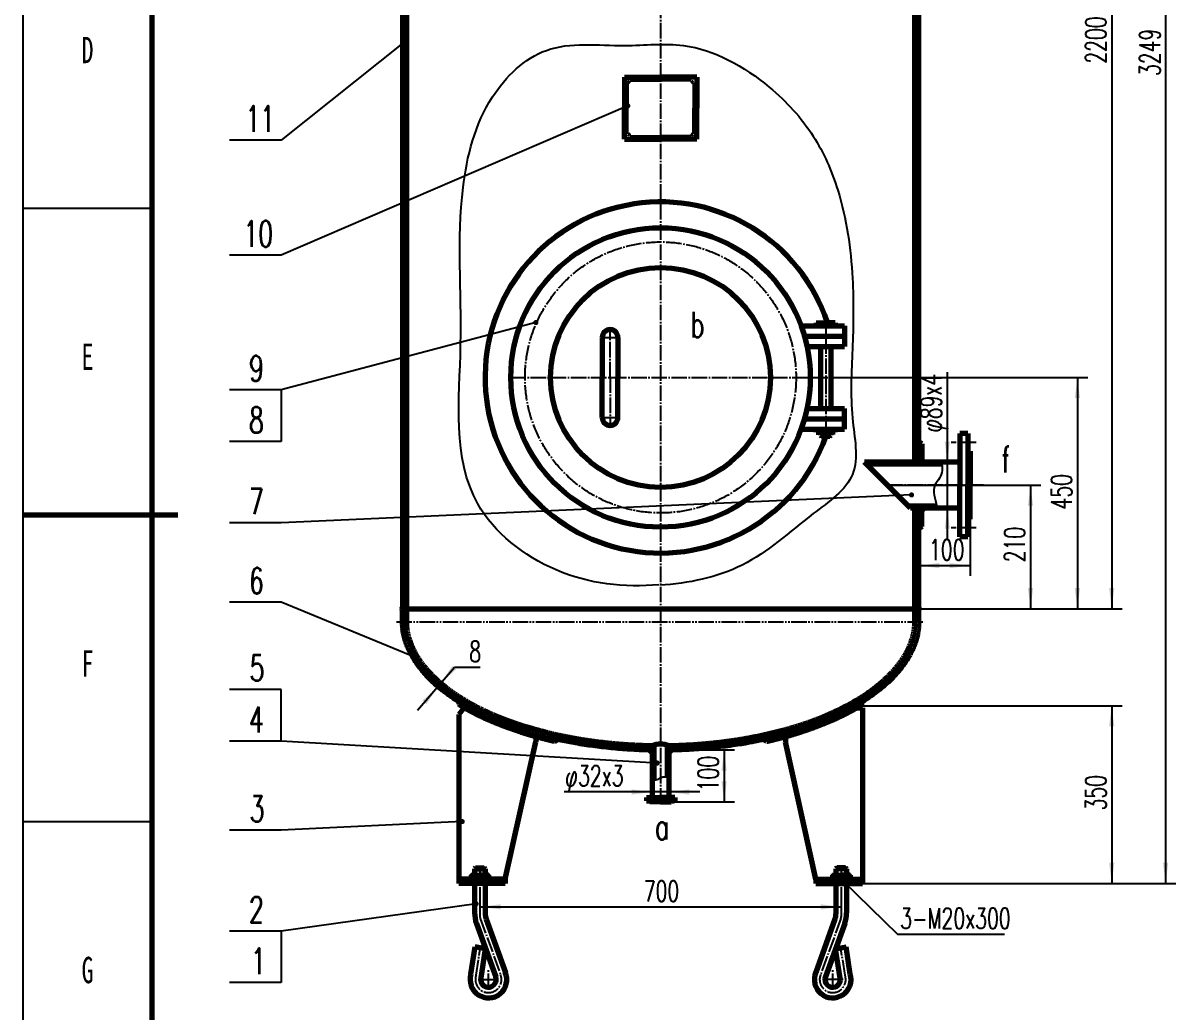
# Model space of a CAD drawing. Header units: millimetres. Extents: x -2100 to 2100, y -2970 to 2970.
# Drawn here: x -2100 to 133, y -963 to 953 of the extents above; entities that cross this region are included whole.
import ezdxf

# ---------------------------------------------------------------- set-up
doc = ezdxf.new("R2010")
doc.units = ezdxf.units.MM
doc.linetypes.add('EB_DASHDOT', pattern=[39, 30, -3, 3, -3])
doc.linetypes.add('EB_DASHDOTDOT', pattern=[45, 30, -3, 3, -3, 3, -3])
for name, color, linetype, lineweight in [('CAXA0', 7, 'Continuous', 70), ('CAXA1', 1, 'EB_DASHDOT', 25), ('CAXA3', 7, 'Continuous', 25), ('CAXA4', 3, 'Continuous', 25), ('CAXA5', 4, 'Continuous', 25)]:
    doc.layers.add(name, color=color, linetype=linetype, lineweight=lineweight)
doc.styles.add('UserTxtStyle2', font='', dxfattribs={"width": 0.667})
doc.styles.add('机械', font='txt', dxfattribs={"width": 0.667, "bigfont": 'gbcbig.shx'})
doc.styles.get('UserTxtStyle2').set_extended_font_data('FangSong_GB2312')
doc.dimstyles.new('机械', dxfattribs={"dimscale": 10, "dimtxt": 4, "dimasz": 4, "dimexe": 2, "dimexo": 0, "dimtad": 1, "dimdsep": 46, "dimtxsty": '机械', "dimcen": 0, "dimdle": 6, "dimazin": 2, "dimtfac": 1, "dimtdec": 3, "dimtix": 1, "dimtmove": 0, "dimatfit": 3, "dimldrblk": 'NONE', "dimfxl": 0, "dimtolj": 1, "dimtzin": 0, "dimarcsym": 0})

# ---------------------------------------------------------------- blocks, each defined once
blk = doc.blocks.new('CAXBLOCK10', base_point=(2000, -2870))
at = {"layer": 'CAXA0', "color": 0, "linetype": 'Continuous', "lineweight": 25}
for p, q in [((-2100, -2970), (-2100, 2970)), ((-2100, 594), (-1850, 594)), ((-2100, 0), (-1850, 0)), ((-2100, -594), (-1850, -594))]:
    blk.add_line(p, q, dxfattribs=at)
at = {"layer": 'CAXA0', "color": 0, "linetype": 'Continuous', "lineweight": 70}
for p, q in [((-1850, -2870), (-1850, 2870)), ((-2100, 0), (-1800, 0))]:
    blk.add_line(p, q, dxfattribs=at)
at = {"layer": 'CAXA0', "color": 0, "linetype": 'Continuous', "lineweight": 25, "char_height": 51, "attachment_point": 1, "style": 'UserTxtStyle2'}
for s, insert in [('\\fFangSong_GB2312|b0|i0|p34;D', (-1986.7, 925.9)), ('\\fFangSong_GB2312|b0|i0|p34;E', (-1986.7, 331.9)), ('\\fFangSong_GB2312|b0|i0|p34;F', (-1986.7, -262.1)), ('\\fFangSong_GB2312|b0|i0|p34;G', (-1986.7, -856.1))]:
    blk.add_mtext(s, dxfattribs=dict(at, insert=insert))
blk = doc.blocks.new('*D15')
at = {"layer": 'CAXA4', "linetype": 'Continuous', "lineweight": 25}
for points in [[(-1215.1, -759.3), (-1175.1, -764.3), (-1175.1, -754.3)], [(-515.1, -759.3), (-555.1, -764.3), (-555.1, -754.3)]]:
    blk.add_hatch(color=0, dxfattribs=at).paths.add_polyline_path(points, flags=0)
at = {"layer": 'CAXA4', "color": 0, "linetype": 'Continuous', "lineweight": 25}
for p, q in [((-1215.1, -724.4), (-1215.1, -779.3)), ((-515.1, -724.4), (-515.1, -779.3)), ((-1215.1, -759.3), (-515.1, -759.3))]:
    blk.add_line(p, q, dxfattribs=at)
at = {"layer": 'CAXA4', "color": 0, "linetype": 'Continuous', "lineweight": 25, "insert": (-897.6, -708.6), "char_height": 40, "attachment_point": 1, "style": '机械'}
blk.add_mtext('700', dxfattribs=at)
blk = doc.blocks.new('_NONE')
blk = doc.blocks.new('CAXBLOCK11')
at = {"layer": 'CAXA0', "color": 0, "linetype": 'Continuous', "lineweight": 25}
for p, q in [((-1251.4, -714), (-1243.4, -706)), ((-1237.2, -714), (-1229.2, -706)), ((-1203.1, -708.1), (-1200.9, -706)), ((-1194.8, -714), (-1186.8, -706)), ((-1180.6, -714), (-1172.6, -706)), ((-1166.5, -714), (-1166.1, -713.5))]:
    blk.add_line(p, q, dxfattribs=at)
blk = doc.blocks.new('*D17')
at = {"layer": 'CAXA4', "linetype": 'Continuous', "lineweight": 25}
for points in [[(8.9, 2018.1), (3.9, 1978.1), (13.9, 1978.1)], [(8.9, -181.9), (3.9, -141.9), (13.9, -141.9)]]:
    blk.add_hatch(color=0, dxfattribs=at).paths.add_polyline_path(points, flags=0)
at = {"layer": 'CAXA4', "color": 0, "linetype": 'Continuous', "lineweight": 25}
for p, q in [((-373.1, 2018.1), (28.9, 2018.1)), ((8.9, 2018.1), (8.9, -181.9)), ((-373.1, -181.9), (28.9, -181.9))]:
    blk.add_line(p, q, dxfattribs=at)
at = {"layer": 'CAXA4', "color": 0, "linetype": 'Continuous', "lineweight": 25, "insert": (-41.8, 874), "char_height": 40, "attachment_point": 1, "rotation": 90, "style": '机械'}
blk.add_mtext('2200', dxfattribs=at)
blk = doc.blocks.new('*D18')
at = {"layer": 'CAXA4', "linetype": 'Continuous', "lineweight": 25}
for points in [[(8.9, -369.7), (3.9, -409.7), (13.9, -409.7)], [(8.9, -714), (3.9, -674), (13.9, -674)]]:
    blk.add_hatch(color=0, dxfattribs=at).paths.add_polyline_path(points, flags=0)
at = {"layer": 'CAXA4', "color": 0, "linetype": 'Continuous', "lineweight": 25}
for p, q in [((-484.1, -369.7), (28.9, -369.7)), ((8.9, -369.7), (8.9, -714)), ((-474.1, -714), (28.9, -714))]:
    blk.add_line(p, q, dxfattribs=at)
at = {"layer": 'CAXA4', "color": 0, "linetype": 'Continuous', "lineweight": 25, "insert": (-41.8, -572.5), "char_height": 40, "attachment_point": 1, "rotation": 90, "style": '机械'}
blk.add_mtext('350', dxfattribs=at)
blk = doc.blocks.new('*D19')
at = {"layer": 'CAXA4', "linetype": 'Continuous', "lineweight": 25}
for points in [[(-57.6, 266.1), (-62.6, 226.1), (-52.6, 226.1)], [(-57.6, -181.9), (-62.6, -141.9), (-52.6, -141.9)]]:
    blk.add_hatch(color=0, dxfattribs=at).paths.add_polyline_path(points, flags=0)
at = {"layer": 'CAXA4', "color": 0, "linetype": 'Continuous', "lineweight": 25}
for p, q in [((-527.7, 266.1), (-37.6, 266.1)), ((-57.6, 266.1), (-57.6, -181.9)), ((-373.1, -181.9), (-37.6, -181.9))]:
    blk.add_line(p, q, dxfattribs=at)
at = {"layer": 'CAXA4', "color": 0, "linetype": 'Continuous', "lineweight": 25, "insert": (-108.3, 10.5), "char_height": 40, "attachment_point": 1, "rotation": 90, "style": '机械'}
blk.add_mtext('450', dxfattribs=at)
blk = doc.blocks.new('*D26')
at = {"layer": 'CAXA4', "color": 0, "linetype": 'Continuous', "lineweight": 25}
for p, q in [((-511.3, -709.4), (-405.8, -812.2)), ((-405.8, -812.2), (-199.1, -812.2))]:
    blk.add_line(p, q, dxfattribs=at)
at = {"layer": 'CAXA4', "color": 0, "linetype": 'Continuous', "lineweight": 25, "insert": (-400.8, -761.5), "char_height": 40, "attachment_point": 1, "style": '机械'}
blk.add_mtext('3-M20x300', dxfattribs=at)
blk = doc.blocks.new('*D27')
at = {"layer": 'CAXA4', "linetype": 'Continuous', "lineweight": 25}
for points in [[(-309.6, 102), (-314.6, 142), (-304.6, 142)], [(-309.6, 13), (-314.6, -27), (-304.6, -27)]]:
    blk.add_hatch(color=0, dxfattribs=at).paths.add_polyline_path(points, flags=0)
at = {"layer": 'CAXA4', "color": 0, "linetype": 'Continuous', "lineweight": 25}
for p, q in [((-309.6, 276.7), (-309.6, -47)), ((-285.1, 102), (-329.6, 102)), ((-285.1, 13), (-329.6, 13))]:
    blk.add_line(p, q, dxfattribs=at)
at = {"layer": 'CAXA4', "color": 0, "linetype": 'Continuous', "lineweight": 25, "insert": (-361, 160.1), "char_height": 40, "attachment_point": 1, "rotation": 90, "style": '机械'}
blk.add_mtext('φ89x4', dxfattribs=at)
blk = doc.blocks.new('*D28')
at = {"layer": 'CAXA4', "linetype": 'Continuous', "lineweight": 25}
for points in [[(-365.1, -98.3), (-325.1, -103.3), (-325.1, -93.3)], [(-265.1, -98.3), (-305.1, -103.3), (-305.1, -93.3)]]:
    blk.add_hatch(color=0, dxfattribs=at).paths.add_polyline_path(points, flags=0)
at = {"layer": 'CAXA4', "color": 0, "linetype": 'Continuous', "lineweight": 25}
for p, q in [((-265.1, -8.5), (-265.1, -118.3)), ((-365.1, -178.6), (-365.1, -78.3)), ((-365.1, -98.3), (-265.1, -98.3))]:
    blk.add_line(p, q, dxfattribs=at)
at = {"layer": 'CAXA4', "color": 0, "linetype": 'Continuous', "lineweight": 25, "insert": (-344.9, -47.6), "char_height": 40, "attachment_point": 1, "style": '机械'}
blk.add_mtext('100', dxfattribs=at)
blk = doc.blocks.new('CAXBLOCK14')
at = {"layer": 'CAXA0', "color": 0, "linetype": 'Continuous', "lineweight": 25}
for p, q in [((-558.4, -714), (-550.4, -706)), ((-544.2, -714), (-536.2, -706)), ((-530.1, -714), (-527.1, -710.9)), ((-501.8, -714), (-493.8, -706)), ((-487.7, -714), (-479.7, -706))]:
    blk.add_line(p, q, dxfattribs=at)
blk = doc.blocks.new('*D32')
at = {"layer": 'CAXA4', "linetype": 'Continuous', "lineweight": 25}
for points in [[(-741.9, -455.4), (-746.9, -495.4), (-736.9, -495.4)], [(-741.9, -556), (-746.9, -516), (-736.9, -516)]]:
    blk.add_hatch(color=0, dxfattribs=at).paths.add_polyline_path(points, flags=0)
at = {"layer": 'CAXA4', "color": 0, "linetype": 'Continuous', "lineweight": 25}
for p, q in [((-819, -455.4), (-721.9, -455.4)), ((-741.9, -455.4), (-741.9, -556)), ((-844.3, -556), (-721.9, -556))]:
    blk.add_line(p, q, dxfattribs=at)
at = {"layer": 'CAXA4', "color": 0, "linetype": 'Continuous', "lineweight": 25, "insert": (-792.6, -535.4), "char_height": 40, "attachment_point": 1, "rotation": 90, "style": '机械'}
blk.add_mtext('100', dxfattribs=at)
blk = doc.blocks.new('*D33')
at = {"layer": 'CAXA4', "linetype": 'Continuous', "lineweight": 25}
for points in [[(-881.1, -536.8), (-921.1, -531.8), (-921.1, -541.8)], [(-849.1, -536.8), (-809.1, -531.8), (-809.1, -541.8)]]:
    blk.add_hatch(color=0, dxfattribs=at).paths.add_polyline_path(points, flags=0)
at = {"layer": 'CAXA4', "color": 0, "linetype": 'Continuous', "lineweight": 25}
for p, q in [((-881.1, -547.5), (-881.1, -516.8)), ((-849.1, -547.5), (-849.1, -516.8)), ((-789.1, -536.8), (-1052, -536.8))]:
    blk.add_line(p, q, dxfattribs=at)
at = {"layer": 'CAXA4', "color": 0, "linetype": 'Continuous', "lineweight": 25, "insert": (-1050, -485.3), "char_height": 40, "attachment_point": 1, "style": '机械'}
blk.add_mtext('φ32x3', dxfattribs=at)
blk = doc.blocks.new('CAXBLOCK22', base_point=(-1700.2, 725.6))
at = {"layer": 'CAXA0', "linetype": 'Continuous', "lineweight": 25}
blk.add_hatch(color=0, dxfattribs=at).paths.add_polyline_path([(-1355.8, 916.4), (-1355.9, 917.1), (-1356.1, 917.9), (-1356.4, 918.6), (-1356.8, 919.3), (-1357.3, 919.9), (-1357.9, 920.4), (-1358.6, 920.8), (-1359.3, 921.1), (-1360.1, 921.3), (-1360.8, 921.4), (-1361.6, 921.3), (-1362.4, 921.1), (-1363.1, 920.8), (-1363.8, 920.4), (-1364.4, 919.9), (-1364.9, 919.3), (-1365.3, 918.6), (-1365.6, 917.9), (-1365.8, 917.1), (-1365.8, 916.4), (-1365.8, 915.6), (-1365.6, 914.8), (-1365.3, 914.1), (-1364.9, 913.4), (-1364.4, 912.8), (-1363.8, 912.3), (-1363.1, 911.9), (-1362.4, 911.6), (-1361.6, 911.4), (-1360.8, 911.4), (-1360.1, 911.4), (-1359.3, 911.6), (-1358.6, 911.9), (-1357.9, 912.3), (-1357.3, 912.8), (-1356.8, 913.4), (-1356.4, 914.1), (-1356.1, 914.8), (-1355.9, 915.6)], flags=0)
at = {"layer": 'CAXA0', "color": 0, "linetype": 'Continuous', "lineweight": 25}
for p, q in [((-1360.8, 916.4), (-1600.2, 725.6)), ((-1600.2, 725.6), (-1700.2, 725.6))]:
    blk.add_line(p, q, dxfattribs=at)
at = {"layer": 'CAXA0', "color": 0, "linetype": 'Continuous', "lineweight": 25, "insert": (-1669.4, 792), "char_height": 50, "attachment_point": 1, "style": '机械'}
blk.add_mtext('11', dxfattribs=at)
blk = doc.blocks.new('CAXBLOCK21', base_point=(-1360.8, 916.4))
at = {"layer": 'CAXA0', "color": 0}
blk.add_blockref('CAXBLOCK22', (-1700.2, 725.6), dxfattribs=at)
blk = doc.blocks.new('CAXBLOCK24', base_point=(-1700.2, 502.9))
at = {"layer": 'CAXA0', "linetype": 'Continuous', "lineweight": 25}
blk.add_hatch(color=0, dxfattribs=at).paths.add_polyline_path([(-923.6, 792.3), (-923.7, 793.1), (-923.9, 793.9), (-924.2, 794.6), (-924.6, 795.3), (-925.1, 795.9), (-925.7, 796.4), (-926.4, 796.8), (-927.1, 797.1), (-927.9, 797.3), (-928.6, 797.3), (-929.4, 797.3), (-930.2, 797.1), (-930.9, 796.8), (-931.6, 796.4), (-932.2, 795.9), (-932.7, 795.3), (-933.1, 794.6), (-933.4, 793.9), (-933.6, 793.1), (-933.6, 792.3), (-933.6, 791.6), (-933.4, 790.8), (-933.1, 790.1), (-932.7, 789.4), (-932.2, 788.8), (-931.6, 788.3), (-930.9, 787.9), (-930.2, 787.6), (-929.4, 787.4), (-928.6, 787.3), (-927.9, 787.4), (-927.1, 787.6), (-926.4, 787.9), (-925.7, 788.3), (-925.1, 788.8), (-924.6, 789.4), (-924.2, 790.1), (-923.9, 790.8), (-923.7, 791.6)], flags=0)
at = {"layer": 'CAXA0', "color": 0, "linetype": 'Continuous', "lineweight": 25}
for p, q in [((-928.6, 792.3), (-1600.2, 502.9)), ((-1600.2, 502.9), (-1700.2, 502.9))]:
    blk.add_line(p, q, dxfattribs=at)
at = {"layer": 'CAXA0', "color": 0, "linetype": 'Continuous', "lineweight": 25, "insert": (-1673, 569.4), "char_height": 50, "attachment_point": 1, "style": '机械'}
blk.add_mtext('10', dxfattribs=at)
blk = doc.blocks.new('CAXBLOCK23', base_point=(-928.6, 792.3))
at = {"layer": 'CAXA0', "color": 0}
blk.add_blockref('CAXBLOCK24', (-1700.2, 502.9), dxfattribs=at)
blk = doc.blocks.new('CAXBLOCK26', base_point=(-1700.2, 242.2))
at = {"layer": 'CAXA0', "linetype": 'Continuous', "lineweight": 25}
blk.add_hatch(color=0, dxfattribs=at).paths.add_polyline_path([(-1101.6, 372.6), (-1101.7, 373.3), (-1101.9, 374.1), (-1102.2, 374.8), (-1102.6, 375.5), (-1103.1, 376.1), (-1103.7, 376.6), (-1104.3, 377), (-1105.1, 377.3), (-1105.8, 377.5), (-1106.6, 377.6), (-1107.4, 377.5), (-1108.2, 377.3), (-1108.9, 377), (-1109.5, 376.6), (-1110.1, 376.1), (-1110.7, 375.5), (-1111.1, 374.8), (-1111.4, 374.1), (-1111.5, 373.3), (-1111.6, 372.6), (-1111.5, 371.8), (-1111.4, 371), (-1111.1, 370.3), (-1110.7, 369.6), (-1110.1, 369), (-1109.5, 368.5), (-1108.9, 368.1), (-1108.2, 367.8), (-1107.4, 367.6), (-1106.6, 367.6), (-1105.8, 367.6), (-1105.1, 367.8), (-1104.3, 368.1), (-1103.7, 368.5), (-1103.1, 369), (-1102.6, 369.6), (-1102.2, 370.3), (-1101.9, 371), (-1101.7, 371.8)], flags=0)
at = {"layer": 'CAXA0', "color": 0, "linetype": 'Continuous', "lineweight": 25}
for p, q in [((-1106.6, 372.6), (-1600.2, 242.2)), ((-1600.2, 242.2), (-1700.2, 242.2))]:
    blk.add_line(p, q, dxfattribs=at)
at = {"layer": 'CAXA0', "color": 0, "linetype": 'Continuous', "lineweight": 25, "insert": (-1662.2, 308.7), "char_height": 50, "attachment_point": 1, "style": '机械'}
blk.add_mtext('9', dxfattribs=at)
blk = doc.blocks.new('CAXBLOCK27', base_point=(-1700.2, 142.2))
at = {"layer": 'CAXA0', "color": 0, "linetype": 'Continuous', "lineweight": 25}
for p, q in [((-1600.2, 242.2), (-1600.2, 142.2)), ((-1600.2, 142.2), (-1700.2, 142.2))]:
    blk.add_line(p, q, dxfattribs=at)
at = {"layer": 'CAXA0', "color": 0, "linetype": 'Continuous', "lineweight": 25, "insert": (-1662.2, 208.7), "char_height": 50, "attachment_point": 1, "style": '机械'}
blk.add_mtext('8', dxfattribs=at)
blk = doc.blocks.new('CAXBLOCK25', base_point=(-1106.6, 372.6))
at = {"layer": 'CAXA0', "color": 0}
for name, p in [('CAXBLOCK26', (-1700.2, 242.2)), ('CAXBLOCK27', (-1700.2, 142.2))]:
    blk.add_blockref(name, p, dxfattribs=at)
blk = doc.blocks.new('CAXBLOCK29', base_point=(-1700.2, -15.4))
at = {"layer": 'CAXA0', "linetype": 'Continuous', "lineweight": 25}
blk.add_hatch(color=0, dxfattribs=at).paths.add_polyline_path([(-373.9, 38.7), (-373.9, 39.4), (-374.1, 40.2), (-374.4, 40.9), (-374.8, 41.6), (-375.3, 42.2), (-375.9, 42.7), (-376.6, 43.1), (-377.3, 43.4), (-378.1, 43.6), (-378.9, 43.7), (-379.6, 43.6), (-380.4, 43.4), (-381.1, 43.1), (-381.8, 42.7), (-382.4, 42.2), (-382.9, 41.6), (-383.3, 40.9), (-383.6, 40.2), (-383.8, 39.4), (-383.9, 38.7), (-383.8, 37.9), (-383.6, 37.1), (-383.3, 36.4), (-382.9, 35.7), (-382.4, 35.1), (-381.8, 34.6), (-381.1, 34.2), (-380.4, 33.9), (-379.6, 33.7), (-378.9, 33.7), (-378.1, 33.7), (-377.3, 33.9), (-376.6, 34.2), (-375.9, 34.6), (-375.3, 35.1), (-374.8, 35.7), (-374.4, 36.4), (-374.1, 37.1), (-373.9, 37.9)], flags=0)
at = {"layer": 'CAXA0', "color": 0, "linetype": 'Continuous', "lineweight": 25}
for p, q in [((-378.9, 38.7), (-1600.2, -15.4)), ((-1600.2, -15.4), (-1700.2, -15.4))]:
    blk.add_line(p, q, dxfattribs=at)
at = {"layer": 'CAXA0', "color": 0, "linetype": 'Continuous', "lineweight": 25, "insert": (-1662.2, 51.1), "char_height": 50, "attachment_point": 1, "style": '机械'}
blk.add_mtext('7', dxfattribs=at)
blk = doc.blocks.new('CAXBLOCK28', base_point=(-378.9, 38.7))
at = {"layer": 'CAXA0', "color": 0, "linetype": 'Continuous', "lineweight": 70}
blk.add_blockref('CAXBLOCK29', (-1700.2, -15.4), dxfattribs=at)
blk = doc.blocks.new('CAXBLOCK31', base_point=(-1700.2, -438))
at = {"layer": 'CAXA0', "linetype": 'Continuous', "lineweight": 25}
blk.add_hatch(color=0, dxfattribs=at).paths.add_polyline_path([(-866.6, -480.6), (-866.7, -479.9), (-866.8, -479.1), (-867.1, -478.4), (-867.5, -477.7), (-868.1, -477.1), (-868.7, -476.6), (-869.3, -476.2), (-870, -475.9), (-870.8, -475.7), (-871.6, -475.6), (-872.4, -475.7), (-873.1, -475.9), (-873.9, -476.2), (-874.5, -476.6), (-875.1, -477.1), (-875.6, -477.7), (-876, -478.4), (-876.3, -479.1), (-876.5, -479.9), (-876.6, -480.6), (-876.5, -481.4), (-876.3, -482.2), (-876, -482.9), (-875.6, -483.6), (-875.1, -484.2), (-874.5, -484.7), (-873.9, -485.1), (-873.1, -485.4), (-872.4, -485.6), (-871.6, -485.6), (-870.8, -485.6), (-870, -485.4), (-869.3, -485.1), (-868.7, -484.7), (-868.1, -484.2), (-867.5, -483.6), (-867.1, -482.9), (-866.8, -482.2), (-866.7, -481.4)], flags=0)
at = {"layer": 'CAXA0', "color": 0, "linetype": 'Continuous', "lineweight": 25}
for p, q in [((-1600.2, -438), (-1700.2, -438)), ((-871.6, -480.6), (-1600.2, -438))]:
    blk.add_line(p, q, dxfattribs=at)
at = {"layer": 'CAXA0', "color": 0, "linetype": 'Continuous', "lineweight": 25, "insert": (-1662.2, -371.5), "char_height": 50, "attachment_point": 1, "style": '机械'}
blk.add_mtext('4', dxfattribs=at)
blk = doc.blocks.new('CAXBLOCK32', base_point=(-1700.2, -338))
at = {"layer": 'CAXA0', "color": 0, "linetype": 'Continuous', "lineweight": 25}
for p, q in [((-1600.2, -338), (-1700.2, -338)), ((-1600.2, -438), (-1600.2, -338))]:
    blk.add_line(p, q, dxfattribs=at)
at = {"layer": 'CAXA0', "color": 0, "linetype": 'Continuous', "lineweight": 25, "insert": (-1661, -271.5), "char_height": 50, "attachment_point": 1, "style": '机械'}
blk.add_mtext('5', dxfattribs=at)
blk = doc.blocks.new('CAXBLOCK30', base_point=(-871.6, -480.6))
at = {"layer": 'CAXA0', "color": 0, "linetype": 'Continuous', "lineweight": 70}
for name, p in [('CAXBLOCK32', (-1700.2, -338)), ('CAXBLOCK31', (-1700.2, -438))]:
    blk.add_blockref(name, p, dxfattribs=at)
blk = doc.blocks.new('CAXBLOCK34', base_point=(-1700.2, -806.1))
at = {"layer": 'CAXA0', "linetype": 'Continuous', "lineweight": 25}
blk.add_hatch(color=0, dxfattribs=at).paths.add_polyline_path([(-1217.3, -753.4), (-1217.4, -752.6), (-1217.6, -751.9), (-1217.9, -751.1), (-1218.3, -750.5), (-1218.8, -749.9), (-1219.4, -749.4), (-1220.1, -748.9), (-1220.8, -748.6), (-1221.6, -748.5), (-1222.3, -748.4), (-1223.1, -748.5), (-1223.9, -748.6), (-1224.6, -748.9), (-1225.3, -749.4), (-1225.9, -749.9), (-1226.4, -750.5), (-1226.8, -751.1), (-1227.1, -751.9), (-1227.3, -752.6), (-1227.3, -753.4), (-1227.3, -754.2), (-1227.1, -754.9), (-1226.8, -755.7), (-1226.4, -756.3), (-1225.9, -756.9), (-1225.3, -757.4), (-1224.6, -757.9), (-1223.9, -758.2), (-1223.1, -758.3), (-1222.3, -758.4), (-1221.6, -758.3), (-1220.8, -758.2), (-1220.1, -757.9), (-1219.4, -757.4), (-1218.8, -756.9), (-1218.3, -756.3), (-1217.9, -755.7), (-1217.6, -754.9), (-1217.4, -754.2)], flags=0)
at = {"layer": 'CAXA0', "color": 0, "linetype": 'Continuous', "lineweight": 25}
for p, q in [((-1222.3, -753.4), (-1600.2, -806.1)), ((-1600.2, -806.1), (-1700.2, -806.1))]:
    blk.add_line(p, q, dxfattribs=at)
at = {"layer": 'CAXA0', "color": 0, "linetype": 'Continuous', "lineweight": 25, "insert": (-1662.2, -739.6), "char_height": 50, "attachment_point": 1, "style": '机械'}
blk.add_mtext('2', dxfattribs=at)
blk = doc.blocks.new('CAXBLOCK35', base_point=(-1700.2, -906.1))
at = {"layer": 'CAXA0', "color": 0, "linetype": 'Continuous', "lineweight": 25}
for p, q in [((-1600.2, -806.1), (-1600.2, -906.1)), ((-1600.2, -906.1), (-1700.2, -906.1))]:
    blk.add_line(p, q, dxfattribs=at)
at = {"layer": 'CAXA0', "color": 0, "linetype": 'Continuous', "lineweight": 25, "insert": (-1658.6, -839.6), "char_height": 50, "attachment_point": 1, "style": '机械'}
blk.add_mtext('1', dxfattribs=at)
blk = doc.blocks.new('CAXBLOCK33', base_point=(-1222.3, -753.4))
at = {"layer": 'CAXA0', "color": 0}
for name, p in [('CAXBLOCK34', (-1700.2, -806.1)), ('CAXBLOCK35', (-1700.2, -906.1))]:
    blk.add_blockref(name, p, dxfattribs=at)
blk = doc.blocks.new('CAXBLOCK37', base_point=(-1700.2, -610.8))
at = {"layer": 'CAXA0', "linetype": 'Continuous', "lineweight": 25}
blk.add_hatch(color=0, dxfattribs=at).paths.add_polyline_path([(-1244.4, -594), (-1244.4, -593.2), (-1244.6, -592.5), (-1244.9, -591.8), (-1245.3, -591.1), (-1245.8, -590.5), (-1246.4, -590), (-1247.1, -589.6), (-1247.8, -589.3), (-1248.6, -589.1), (-1249.4, -589), (-1250.1, -589.1), (-1250.9, -589.3), (-1251.6, -589.6), (-1252.3, -590), (-1252.9, -590.5), (-1253.4, -591.1), (-1253.8, -591.8), (-1254.1, -592.5), (-1254.3, -593.2), (-1254.4, -594), (-1254.3, -594.8), (-1254.1, -595.6), (-1253.8, -596.3), (-1253.4, -597), (-1252.9, -597.6), (-1252.3, -598.1), (-1251.6, -598.5), (-1250.9, -598.8), (-1250.1, -599), (-1249.4, -599), (-1248.6, -599), (-1247.8, -598.8), (-1247.1, -598.5), (-1246.4, -598.1), (-1245.8, -597.6), (-1245.3, -597), (-1244.9, -596.3), (-1244.6, -595.6), (-1244.4, -594.8)], flags=0)
at = {"layer": 'CAXA0', "color": 0, "linetype": 'Continuous', "lineweight": 25}
for p, q in [((-1249.4, -594), (-1600.2, -610.8)), ((-1600.2, -610.8), (-1700.2, -610.8))]:
    blk.add_line(p, q, dxfattribs=at)
at = {"layer": 'CAXA0', "color": 0, "linetype": 'Continuous', "lineweight": 25, "insert": (-1661, -544.3), "char_height": 50, "attachment_point": 1, "style": '机械'}
blk.add_mtext('3', dxfattribs=at)
blk = doc.blocks.new('CAXBLOCK36', base_point=(-1249.4, -594))
at = {"layer": 'CAXA0', "color": 0}
blk.add_blockref('CAXBLOCK37', (-1700.2, -610.8), dxfattribs=at)
blk = doc.blocks.new('*D57')
at = {"layer": 'CAXA4', "linetype": 'Continuous', "lineweight": 25}
for points in [[(-1290.9, -326.3), (-1261.1, -299.2), (-1268.7, -292.7)], [(-1296.6, -333), (-1318.8, -366.6), (-1326.4, -360.1)]]:
    blk.add_hatch(color=0, dxfattribs=at).paths.add_polyline_path(points, flags=0)
at = {"layer": 'CAXA4', "color": 0, "linetype": 'Continuous', "lineweight": 25}
for p, q in [((-1335.6, -378.6), (-1264.3, -295.2)), ((-1264.3, -295.2), (-1214.5, -295.2)), ((-1297.5, -332.3), (-1281.4, -346)), ((-1291.8, -325.6), (-1275.7, -339.4))]:
    blk.add_line(p, q, dxfattribs=at)
at = {"layer": 'CAXA4', "color": 0, "linetype": 'Continuous', "lineweight": 25, "insert": (-1235.6, -244.5), "char_height": 40, "attachment_point": 1, "style": '机械'}
blk.add_mtext('8', dxfattribs=at)
blk = doc.blocks.new('CAXBLOCK39', base_point=(-1700.2, -169.1))
at = {"layer": 'CAXA0', "linetype": 'Continuous', "lineweight": 25}
blk.add_hatch(color=0, dxfattribs=at).paths.add_polyline_path([(-1334.5, -276.1), (-1334.6, -275.3), (-1334.7, -274.5), (-1335.1, -273.8), (-1335.5, -273.2), (-1336, -272.6), (-1336.6, -272), (-1337.2, -271.6), (-1338, -271.3), (-1338.7, -271.2), (-1339.5, -271.1), (-1340.3, -271.2), (-1341.1, -271.3), (-1341.8, -271.6), (-1342.4, -272), (-1343, -272.6), (-1343.6, -273.2), (-1344, -273.8), (-1344.3, -274.5), (-1344.4, -275.3), (-1344.5, -276.1), (-1344.4, -276.9), (-1344.3, -277.6), (-1344, -278.4), (-1343.6, -279), (-1343, -279.6), (-1342.4, -280.1), (-1341.8, -280.5), (-1341.1, -280.8), (-1340.3, -281), (-1339.5, -281.1), (-1338.7, -281), (-1338, -280.8), (-1337.2, -280.5), (-1336.6, -280.1), (-1336, -279.6), (-1335.5, -279), (-1335.1, -278.4), (-1334.7, -277.6), (-1334.6, -276.9)], flags=0)
at = {"layer": 'CAXA0', "color": 0, "linetype": 'Continuous', "lineweight": 25}
for p, q in [((-1600.2, -169.1), (-1700.2, -169.1)), ((-1339.5, -276.1), (-1600.2, -169.1))]:
    blk.add_line(p, q, dxfattribs=at)
at = {"layer": 'CAXA0', "color": 0, "linetype": 'Continuous', "lineweight": 25, "insert": (-1662.2, -102.6), "char_height": 50, "attachment_point": 1, "style": '机械'}
blk.add_mtext('6', dxfattribs=at)
blk = doc.blocks.new('CAXBLOCK38', base_point=(-1339.5, -276.1))
at = {"layer": 'CAXA0', "color": 0}
blk.add_blockref('CAXBLOCK39', (-1700.2, -169.1), dxfattribs=at)
blk = doc.blocks.new('*D113')
at = {"layer": 'CAXA4', "linetype": 'Continuous', "lineweight": 25}
for points in [[(113.3, 2500.2), (108.3, 2460.2), (118.3, 2460.2)], [(113.3, -714), (108.3, -674), (118.3, -674)]]:
    blk.add_hatch(color=0, dxfattribs=at).paths.add_polyline_path(points, flags=0)
at = {"layer": 'CAXA4', "color": 0, "linetype": 'Continuous', "lineweight": 25}
for p, q in [((-865.1, 2500.2), (133.3, 2500.2)), ((113.3, 2500.2), (113.3, -714)), ((-474.1, -714), (133.3, -714))]:
    blk.add_line(p, q, dxfattribs=at)
at = {"layer": 'CAXA4', "color": 0, "linetype": 'Continuous', "lineweight": 25, "insert": (62.6, 850), "char_height": 40, "attachment_point": 1, "rotation": 90, "style": '机械'}
blk.add_mtext('3249', dxfattribs=at)
blk = doc.blocks.new('*D114')
at = {"layer": 'CAXA4', "linetype": 'Continuous', "lineweight": 25}
for points in [[(-148.4, 57.5), (-153.4, 17.5), (-143.4, 17.5)], [(-148.4, -181.9), (-153.4, -141.9), (-143.4, -141.9)]]:
    blk.add_hatch(color=0, dxfattribs=at).paths.add_polyline_path(points, flags=0)
at = {"layer": 'CAXA4', "color": 0, "linetype": 'Continuous', "lineweight": 25}
for p, q in [((-427.9, 57.5), (-128.4, 57.5)), ((-148.4, 57.5), (-148.4, -181.9)), ((-373.1, -181.9), (-128.4, -181.9))]:
    blk.add_line(p, q, dxfattribs=at)
at = {"layer": 'CAXA4', "color": 0, "linetype": 'Continuous', "lineweight": 25, "insert": (-199.1, -91.9), "char_height": 40, "attachment_point": 1, "rotation": 90, "style": '机械'}
blk.add_mtext('210', dxfattribs=at)

msp = doc.modelspace()

# ---------------------------------------------------------------- linework, layer by layer
at = {"layer": 'CAXA0'}
for p, q in [((-373.147, 2043.08), (-373.147, 102.013)), ((-365.147, 2014.711), (-365.147, 137.941)), ((-1364.958, 1561.648), (-1364.958, -178.55)), ((-1356.958, 1561.648), (-1356.958, -206.92)), ((-935.052, 847.612), (-865.052, 847.612)), ((-935.052, 847.612), (-935.052, 787.612)), ((-795.052, 847.612), (-865.052, 847.612)), ((-795.052, 847.612), (-795.052, 787.612)), ((-935.052, 727.612), (-935.052, 787.612)), ((-795.052, 727.612), (-795.052, 787.612)), ((-935.052, 727.612), (-865.052, 727.612)), ((-795.052, 727.612), (-865.052, 727.612)), ((-593.577, 366.121), (-509.026, 366.121)), ((-563.447, 371.866), (-545.052, 371.866)), ((-563.447, 371.866), (-563.447, 366.121)), ((-526.658, 371.866), (-545.052, 371.866)), ((-526.658, 371.866), (-526.658, 366.121)), ((-509.026, 366.121), (-509.026, 326.121)), ((-977.913, 343.744), (-977.913, 266.121)), ((-947.658, 343.744), (-947.658, 266.121)), ((-586.305, 346.121), (-509.026, 346.121)), ((-581.327, 326.121), (-509.026, 326.121)), ((-555.052, 326.121), (-555.052, 206.121)), ((-535.052, 326.121), (-535.052, 206.121)), ((-977.913, 188.498), (-977.913, 266.121)), ((-947.658, 188.498), (-947.658, 266.121)), ((-581.327, 206.121), (-509.026, 206.121)), ((-509.026, 166.121), (-509.026, 206.121)), ((-586.305, 186.121), (-509.026, 186.121)), ((-593.577, 166.121), (-509.026, 166.121)), ((-563.447, 160.376), (-563.447, 166.121)), ((-563.447, 160.376), (-545.052, 160.376)), ((-555.052, 160.376), (-555.052, 154.33)), ((-546.808, 159.422), (-546.808, 158.531)), ((-546.808, 159.422), (-545.052, 159.422)), ((-546.808, 158.531), (-545.052, 158.531)), ((-526.658, 160.376), (-545.052, 160.376)), ((-543.296, 159.422), (-545.052, 159.422)), ((-543.296, 158.531), (-545.052, 158.531)), ((-543.296, 159.422), (-543.296, 158.531)), ((-535.052, 160.376), (-535.052, 154.33)), ((-526.658, 160.376), (-526.658, 166.121)), ((-269.984, 157.513), (-285.147, 157.513)), ((-285.147, 157.513), (-285.147, 57.513)), ((-269.984, 157.513), (-269.984, 56.827)), ((-555.052, 154.33), (-553.052, 152.33)), ((-555.052, 154.33), (-535.032, 154.33)), ((-553.052, 152.33), (-537.052, 152.33)), ((-537.052, 152.33), (-535.052, 154.33)), ((-358.872, 137.315), (-365.147, 141.542)), ((-365.147, 141.542), (-365.147, 102.856)), ((-358.872, 137.315), (-365.147, 137.315)), ((-358.872, 137.315), (-358.872, 106.242)), ((-265.147, 123.513), (-269.984, 123.513)), ((-265.147, 123.513), (-265.147, 57.513)), ((-285.147, 102.013), (-469.741, 102.013)), ((-380.741, 13.013), (-469.741, 102.013)), ((-320.004, 98.013), (-466.26, 98.013)), ((-365.733, 102.859), (-373.147, 106.925)), ((-365.147, 102.856), (-365.749, 102.856)), ((-365.123, 103.381), (-358.872, 106.242)), ((-358.872, 106.242), (-354.811, 102.013)), ((-358.147, 105.487), (-358.147, 102.856)), ((-285.147, -42.487), (-285.147, 57.513)), ((-269.984, -42.487), (-269.984, 58.199)), ((-265.147, -8.487), (-265.147, 57.513)), ((-329.928, 17.013), (-384.741, 17.013)), ((-285.147, 13.013), (-380.741, 13.013)), ((-373.147, 13.013), (-373.147, -206.92)), ((-365.733, 11.771), (-373.147, 7.704)), ((-365.147, 11.773), (-365.749, 11.773)), ((-365.147, 11.773), (-365.147, -178.55)), ((-365.123, 11.249), (-358.872, 8.388)), ((-358.872, 8.388), (-354.52, 12.92)), ((-358.872, -22.685), (-358.872, 8.388)), ((-265.147, -8.487), (-269.984, -8.487)), ((-358.872, -22.685), (-365.147, -22.685)), ((-358.872, -22.685), (-365.147, -26.913)), ((-269.984, -42.487), (-285.147, -42.487)), ((-1359.801, -181.527), (-1364.958, -178.55)), ((-370.357, -181.558), (-365.147, -178.55)), ((-1359.801, -182.312), (-1364.958, -185.289)), ((-1364.958, -206.92), (-1364.958, -185.163)), ((-1364.958, -185.163), (-1364.958, -206.92)), ((-1359.847, -181.558), (-1356.958, -181.558)), ((-1359.847, -182.281), (-1356.958, -182.281)), ((-1356.958, -181.92), (-865.51, -181.92)), ((-865.052, -181.92), (-373.147, -181.92)), ((-370.357, -181.558), (-373.147, -181.558)), ((-370.357, -182.281), (-373.147, -182.281)), ((-370.357, -182.281), (-365.147, -185.289)), ((-365.147, -185.163), (-365.147, -206.92)), ((-1245.213, -373.521), (-1256.052, -386.779)), ((-1255.098, -367.616), (-1254.685, -361.948)), ((-1255.098, -367.616), (-1252.15, -363.56)), ((-484.891, -373.521), (-474.052, -373.521)), ((-475.007, -367.616), (-477.955, -363.56)), ((-475.007, -367.616), (-475.419, -361.948)), ((-474.052, -373.521), (-474.052, -713.954)), ((-1256.052, -386.779), (-1256.052, -713.954)), ((-1179.504, -399.868), (-1181.508, -404.451)), ((-550.6, -399.868), (-548.596, -404.451)), ((-1172.174, -403.073), (-1174.178, -407.656)), ((-557.93, -403.073), (-555.927, -407.656)), ((-1166.052, -705.954), (-1106.771, -439.637)), ((-1106.771, -429.637), (-1106.771, -439.637)), ((-1070.333, -438.732), (-1068.782, -433.929)), ((-1070.333, -438.732), (-1064.468, -434.88)), ((-878.052, -446.197), (-878.052, -512.84)), ((-852.052, -446.244), (-852.052, -507.946)), ((-659.772, -438.732), (-665.636, -434.88)), ((-659.772, -438.732), (-661.323, -433.929)), ((-623.333, -429.637), (-623.333, -439.637)), ((-564.052, -705.954), (-623.333, -439.637)), ((-887.071, -455.353), (-881.052, -460.646)), ((-881.157, -447.522), (-886.987, -455.427)), ((-881.052, -447.536), (-881.052, -547.515)), ((-849.052, -447.539), (-849.052, -547.515)), ((-843.034, -455.353), (-849.052, -460.646)), ((-848.948, -447.522), (-843.117, -455.427)), ((-892.552, -547.515), (-892.552, -554.108)), ((-892.552, -547.515), (-865.052, -547.515)), ((-892.552, -554.108), (-865.052, -554.108)), ((-885.787, -554.108), (-885.787, -555.979)), ((-864.739, -555.979), (-885.787, -555.979)), ((-865.366, -555.979), (-844.318, -555.979)), ((-837.552, -547.515), (-865.052, -547.515)), ((-837.552, -554.108), (-865.052, -554.108)), ((-844.318, -554.108), (-844.318, -555.979)), ((-837.552, -547.515), (-837.552, -554.108)), ((-1223.367, -683.907), (-1225.367, -685.907)), ((-1225.367, -685.907), (-1204.737, -685.907)), ((-1225.367, -685.907), (-1225.367, -705.954)), ((-1223.367, -683.907), (-1206.737, -683.907)), ((-1206.737, -683.907), (-1204.737, -685.907)), ((-1204.737, -685.907), (-1204.737, -705.954)), ((-523.367, -683.907), (-525.367, -685.907)), ((-504.737, -685.907), (-525.367, -685.907)), ((-525.367, -685.907), (-525.367, -705.954)), ((-506.737, -683.907), (-523.367, -683.907)), ((-506.737, -683.907), (-504.737, -685.907)), ((-504.737, -685.907), (-504.737, -705.954)), ((-1166.052, -705.954), (-1256.052, -705.954)), ((-1166.052, -713.954), (-1256.052, -713.954)), ((-1232.035, -697.638), (-1215.052, -697.638)), ((-1232.035, -697.638), (-1232.035, -705.954)), ((-1227.052, -705.954), (-1227.052, -713.954)), ((-1225.367, -713.954), (-1225.367, -771.025)), ((-1198.07, -697.638), (-1215.052, -697.638)), ((-1204.737, -713.954), (-1204.737, -772.753)), ((-1203.052, -705.954), (-1203.052, -713.954)), ((-1203.052, -705.954), (-1203.052, -713.954)), ((-1198.07, -697.638), (-1198.07, -705.954)), ((-1166.052, -705.954), (-1166.052, -713.954)), ((-564.052, -705.954), (-474.052, -705.954)), ((-564.052, -705.954), (-564.052, -713.954)), ((-564.052, -713.954), (-474.052, -713.954)), ((-532.035, -697.638), (-532.035, -705.954)), ((-532.035, -697.638), (-515.052, -697.638)), ((-527.052, -705.954), (-527.052, -713.954)), ((-527.052, -705.954), (-527.052, -713.954)), ((-525.367, -713.954), (-525.367, -772.753)), ((-498.07, -697.638), (-515.052, -697.638)), ((-504.737, -713.954), (-504.737, -771.025)), ((-503.052, -705.954), (-503.052, -713.954)), ((-498.07, -697.638), (-498.07, -705.954)), ((-1221.797, -791.413), (-1184.392, -894.945)), ((-1202.952, -782.947), (-1165.553, -886.463)), ((-527.152, -782.947), (-564.552, -886.463)), ((-508.307, -791.413), (-545.713, -894.945)), ((-1232.467, -889.346), (-1224.384, -836.812)), ((-1204.095, -840.408), (-1224.384, -836.812)), ((-1213.461, -901.288), (-1204.095, -840.408)), ((-526.009, -840.408), (-505.72, -836.812)), ((-516.643, -901.288), (-526.009, -840.408)), ((-497.638, -889.346), (-505.72, -836.812))]:
    msp.add_line(p, q, dxfattribs=at)
at = {"layer": 'CAXA0', "linetype": 'EB_DASHDOTDOT', "lineweight": 25}
msp.add_line((-1376.825, -206.92), (-353.818, -206.92), dxfattribs=at)
at = {"layer": 'CAXA0'}
for radius in [290, 213]:
    msp.add_circle((-865.052, 266.121), radius, dxfattribs=at)
for centre, radius, start, end in [((-865.052, 266.121), 340, 18.120326, 340.44691), ((-962.786, 343.744), 15.128, 0, 180), ((-962.786, 188.498), 15.128, 180, 0), ((-1360.198, -181.857), 5.796, 145.213877, 215.870867), ((-369.907, -181.857), 5.796, 324.129133, 34.786123), ((-865.115, -480.624), 36.777, 64.103594, 115.876757), ((-1228.684, -701.125), 3.422, 10.39135, 166.789488), ((-1215.052, -719.06), 21.422, 61.215514, 118.784486), ((-1201.42, -701.125), 3.422, 13.210512, 169.60865), ((-528.684, -701.125), 3.422, 10.39135, 166.789488), ((-515.052, -719.06), 21.422, 61.215514, 118.784486), ((-501.42, -701.125), 3.422, 13.210512, 169.60865), ((-1165.367, -771.025), 60, 180, 199.864487), ((-1174.737, -772.753), 30, 180, 199.864487), ((-555.367, -772.753), 30, 340.135513, 0), ((-564.737, -771.025), 60, 340.135513, 360), ((-1198.513, -900.047), 35.6, 162.507207, 23.463369), ((-531.592, -900.047), 35.6, 156.536631, 17.492793), ((-1198.513, -900.047), 15, 184.74605, 20.710509), ((-531.592, -900.047), 15, 159.289491, 355.25395)]:
    msp.add_arc(centre, radius, start, end, dxfattribs=at)
for points, weights, degree, knots in [([(-886.991, -455.423), (-1009.093, -452.728), (-1114.939, -422.173), (-1363.494, -350.421), (-1364.933, -206.92)], [0.81383270522, 0.876325675557, 1, 0.866696504343, 0.998664522187], 2, [0, 0, 0, 193.33602423, 193.33602423, 582.19517808, 582.19517808, 582.19517808]), ([(-881.052, -447.536), (-882.041, -447.52), (-904.772, -447.116), (-948.114, -444.839), (-1008.331, -437.714), (-1054.618, -429.163), (-1084.692, -422.071), (-1098.918, -418.347), (-1106.94, -416.137), (-1112.471, -414.569), (-1119.486, -412.511), (-1128.224, -409.847), (-1139.267, -406.304), (-1152.212, -401.851), (-1169.27, -395.574), (-1189.967, -387.157), (-1213.616, -376.185), (-1235.921, -364.38), (-1263.681, -347.585), (-1294.023, -324.943), (-1322.581, -295.854), (-1349.036, -256.295), (-1356.725, -226.454), (-1356.933, -206.92)], [0.811106204578, 0.811568172904, 0.822394460636, 0.846378035199, 0.88923383804, 0.931902816875, 0.964316400124, 0.982569774267, 0.991325498218, 1.00343051281, 0.994952450539, 0.991058452411, 0.984035528651, 0.97719396027, 0.968398470207, 0.958839822955, 0.949408199816, 0.942084536294, 0.935105686753, 0.931617258108, 0.935803806438, 0.952371451637, 0.97695653333, 0.998573821923], 3, [0, 0, 0, 0, 2.1502666, 50.10652945, 98.0627923, 146.01905515, 169.99718657, 181.98625229, 187.98078514, 193.975318, 199.96985086, 205.96438371, 217.95344942, 229.94251514, 241.93158085, 265.90971227, 289.8878437, 313.86597512, 337.84410655, 385.8003694, 433.75663225, 481.7128951, 575.57243064, 575.57243064, 575.57243064, 575.57243064]), ([(-372.946, -206.92), (-373.129, -224.139), (-381.449, -260.971), (-423.598, -318.346), (-502.146, -373.457), (-594.718, -410), (-680.512, -430.799), (-747.923, -441.517), (-804.703, -446.287), (-838.472, -447.372), (-849.288, -447.543)], [0.996922514745, 0.956535751229, 0.884773540304, 0.807291660322, 0.760416690232, 0.747395763997, 0.752604286759, 0.764322458275, 0.780466421165, 0.792945406901, 0.79728923317], 3, [0, 0, 0, 0, 98.30360149, 199.09639381, 299.88918613, 400.68197845, 451.07837461, 501.47477077, 551.87116693, 576.0330633, 576.0330633, 576.0330633, 576.0330633]), ([(-364.946, -206.92), (-366.384, -350.421), (-720.892, -452.759), (-843.119, -455.428)], [0.997118548854, 0.75, 0.75, 0.794903881155], 2, [0, 0, 0, 408.35551809, 582.4270278, 582.4270278, 582.4270278]), ([(-1070.333, -438.732), (-1077.42, -437.138), (-1088.629, -434.46), (-1101.553, -431.077), (-1109.717, -428.828), (-1115.346, -427.231), (-1122.488, -425.136), (-1131.387, -422.423), (-1142.64, -418.813), (-1155.843, -414.271), (-1173.256, -407.864), (-1194.417, -399.258), (-1218.656, -388.014), (-1238.784, -377.362), (-1250.606, -370.384), (-1255.098, -367.616)], [0.946403094816, 0.953852860449, 0.96623203148, 0.982569774267, 0.991325498218, 1.00343051281, 0.994952450539, 0.991058452411, 0.984035528651, 0.97719396027, 0.968398470207, 0.958839822955, 0.949408199816, 0.94297461338, 0.939913662383, 0.938865192415], 3, [0, 0, 0, 0, 21.7851273, 35.12824404, 41.79980241, 48.47136078, 55.14291915, 61.81447752, 75.15759426, 88.500711, 101.84382774, 128.53006122, 155.2162947, 181.90252818, 198.85887517, 198.85887517, 198.85887517, 198.85887517]), ([(-659.772, -438.732), (-652.684, -437.138), (-641.476, -434.46), (-628.551, -431.077), (-620.388, -428.828), (-614.759, -427.231), (-607.617, -425.136), (-598.717, -422.423), (-587.464, -418.813), (-574.262, -414.271), (-556.848, -407.864), (-535.688, -399.258), (-511.448, -388.014), (-491.321, -377.362), (-479.498, -370.384), (-475.007, -367.616)], [0.946403094816, 0.953852860449, 0.96623203148, 0.982569774267, 0.991325498218, 1.00343051281, 0.994952450539, 0.991058452411, 0.984035528651, 0.97719396027, 0.968398470207, 0.958839822955, 0.949408199816, 0.94297461338, 0.939913662383, 0.938865192415], 3, [0, 0, 0, 0, 21.7851273, 35.12824404, 41.79980241, 48.47136078, 55.14291915, 61.81447752, 75.15759426, 88.500711, 101.84382774, 128.53006122, 155.2162947, 181.90252818, 198.85887517, 198.85887517, 198.85887517, 198.85887517])]:
    msp.add_rational_spline(points, weights, degree=degree, knots=knots, dxfattribs=at)
at = {"layer": 'CAXA1', "linetype": 'EB_DASHDOT', "lineweight": 25}
for p, q in [((-865.052, 2512.844), (-865.052, -561.238)), ((-962.786, 266.121), (-962.786, 361.872)), ((-980.913, 343.744), (-944.658, 343.744)), ((-962.786, 266.121), (-962.786, 170.37)), ((-980.913, 188.498), (-944.658, 188.498)), ((-1214.338, -781.745), (-1174.565, -891.831)), ((-515.766, -781.745), (-555.54, -891.831)), ((-1222.416, -891.757), (-1213.784, -835.645)), ((-507.688, -891.757), (-516.321, -835.645)), ((-1198.513, -918.047), (-1198.513, -882.047)), ((-531.592, -918.047), (-531.592, -882.047)), ((-1218.525, -900.047), (-1179.741, -900.047)), ((-511.58, -900.047), (-550.364, -900.047))]:
    msp.add_line(p, q, dxfattribs=at)
at = {"layer": 'CAXA1'}
for p, q in [((-545.052, 381.012), (-545.052, 151.23)), ((-1155.848, 266.121), (-527.675, 266.121)), ((-253.505, 140.03), (-302.317, 140.03)), ((-239.665, 57.513), (-427.879, 57.513)), ((-253.505, -25.004), (-302.317, -25.004)), ((-1174.558, -398.54), (-1179.565, -409.991)), ((-555.547, -398.54), (-550.54, -409.991)), ((-888.446, -544.669), (-888.446, -559.075)), ((-841.659, -544.669), (-841.659, -559.075)), ((-1215.052, -682.309), (-1215.052, -777.668)), ((-515.052, -682.309), (-515.052, -777.668))]:
    msp.add_line(p, q, dxfattribs=at)
msp.add_circle((-865.052, 266.121), 262.5, dxfattribs=at)
for centre, radius, start, end in [((-1203.052, -777.668), 12, 180, 199.864487), ((-527.052, -777.668), 12, 340.135513, 360), ((-1198.513, -900.047), 25.3, 160.87435, 21.878327), ((-531.592, -900.047), 25.3, 158.121673, 19.12565)]:
    msp.add_arc(centre, radius, start, end, dxfattribs=at)
at = {"layer": 'CAXA3'}
for p, q in [((-928.483, 837.468), (-928.483, 787.612)), ((-924.429, 840.763), (-865.052, 840.763)), ((-805.676, 840.763), (-865.052, 840.763)), ((-801.621, 837.468), (-801.621, 787.612)), ((-928.483, 737.756), (-928.483, 787.612)), ((-801.621, 737.756), (-801.621, 787.612)), ((-924.429, 734.461), (-865.052, 734.461)), ((-805.676, 734.461), (-865.052, 734.461))]:
    msp.add_line(p, q, dxfattribs=at)
for centre in [(-927.203, 839.978), (-802.902, 839.978), (-927.203, 735.246), (-802.902, 735.246)]:
    msp.add_circle(centre, 0.492, dxfattribs=at)
for centre, start, end in [((-926.625, 839.323), 224.960515, 33.2395), ((-803.479, 839.323), 146.7605, 315.039485), ((-926.625, 735.9), 326.7605, 135.039485), ((-803.479, 735.9), 44.960515, 213.2395)]:
    msp.add_arc(centre, 2.626, start, end, dxfattribs=at)
at = {"layer": 'CAXA4'}
msp.add_line((-843.117, -455.427), (-818.961, -455.427), dxfattribs=at)
at = {"layer": 'CAXA5'}
for points, knots in [([(-868.083, -135.215), (-934.833, -141.985), (-1071.824, -125.857), (-1277.405, 36.175), (-1240.759, 334.229), (-1265.3, 593.564), (-1213.772, 802.165), (-1088.263, 923.311), (-946.398, 903.239), (-796.1, 921.506), (-663.163, 846.063), (-565.925, 741.111), (-509.824, 611.882), (-490.008, 470.368), (-492.1, 321.23), (-500.281, 198.442), (-471.934, 70.279), (-591.622, -9.694), (-695.972, -109.457), (-811.804, -132.855), (-866.504, -136.268)], [0, 0, 0, 0, 202.76150752, 402.91193116, 715.5565422, 1021.66121781, 1207.66791609, 1346.63029706, 1499.85933768, 1614.55701501, 1800.53537231, 1929.1750559, 2044.73124702, 2219.26572586, 2357.95250137, 2491.85697427, 2601.84993416, 2710.02452157, 2881.17907598, 3046.81090646, 3046.81090646, 3046.81090646, 3046.81090646]), ([(-320.603, 102.013), (-318.662, 91.207), (-319.519, 74.197), (-341.836, 51.985), (-332.447, 29.346), (-329.348, 14.336), (-329.095, 13.013)], [0, 0, 0, 0, 31.45329208, 48.32126934, 89.81943218, 93.86230437, 93.86230437, 93.86230437, 93.86230437]), ([(-881.052, -511.957), (-878.085, -513.056), (-870.529, -514.309), (-861.665, -505.916), (-853.147, -507.564), (-849.45, -508.646), (-849.052, -508.768)], [0, 0, 0, 0, 9.06276496, 22.09311665, 32.30331161, 33.54433773, 33.54433773, 33.54433773, 33.54433773])]:
    msp.add_open_spline(points, degree=3, knots=knots, dxfattribs=at)

# ---------------------------------------------------------------- block references
at = {"layer": 'CAXA0', "linetype": 'Continuous', "lineweight": 70}
msp.add_blockref('CAXBLOCK10', (2000, -2870), dxfattribs=at)
at = {"layer": 'CAXA0'}
for name, p in [('CAXBLOCK21', (-1360.844, 916.36)), ('CAXBLOCK23', (-928.645, 792.337)), ('CAXBLOCK25', (-1106.609, 372.566)), ('CAXBLOCK28', (-378.862, 38.657)), ('CAXBLOCK38', (-1339.505, -276.091)), ('CAXBLOCK30', (-871.594, -480.636)), ('CAXBLOCK36', (-1249.355, -594.024)), ('CAXBLOCK33', (-1222.336, -753.402))]:
    msp.add_blockref(name, p, dxfattribs=at)
at = {"layer": 'CAXA4'}
msp.add_blockref('*D26', (0, 0), dxfattribs=at)
at = {"layer": 'CAXA5'}
for name in ['CAXBLOCK11', 'CAXBLOCK14']:
    msp.add_blockref(name, (0, 0), dxfattribs=at)

# ---------------------------------------------------------------- texts
at = {"layer": 'CAXA4', "linetype": 'Continuous', "lineweight": 25, "char_height": 50, "attachment_point": 1, "style": '机械'}
for s, insert in [('b', (-807.128, 393.529)), ('f', (-204.71, 132.183)), ('a', (-875.815, -579))]:
    msp.add_mtext(s, dxfattribs=dict(at, insert=insert))

# ---------------------------------------------------------------- dimensions: what is measured, and where the dimension line sits
at = {"layer": 'CAXA4'}
for base, p1, p2, angle, text, picture, middle in [((113.314, 893.139), (-865.052, 2500.231), (-474.052, -713.954), 270, '3249', '*D113', (87.064, 893.139)), ((8.887, 918.08), (-373.147, 2018.08), (-373.147, -181.92), 90, '2200', '*D17', (-17.363, 918.08)), ((-309.593, 181.17), (-285.147, 102.013), (-285.147, 13.013), 270, 'φ89x4', '*D27', (-336.2, 217.423)), ((-57.567, 42.101), (-527.675, 266.121), (-373.147, -181.92), 90, '450', '*D19', (-83.817, 42.101)), ((-148.403, -62.203), (-427.879, 57.513), (-373.147, -181.92), 270, '210', '*D114', (-174.653, -62.203)), ((-1264.27, -295.242), (-1297.463, -332.253), (-1291.773, -325.61), 49.417848, '8', '*D57', (-1226.061, -268.992)), ((8.887, -541.849), (-484.052, -369.744), (-474.052, -713.954), 90, '350', '*D18', (-17.363, -541.849)), ((-741.9, -505.703), (-818.961, -455.427), (-844.318, -555.979), 90, '100', '*D32', (-768.15, -505.703)), ((-865.052, -759.269), (-1215.052, -724.361), (-515.052, -724.361), 0, '700', '*D15', (-865.052, -733.019))]:
    dim = msp.add_linear_dim(base=base, p1=p1, p2=p2, angle=angle, text=text, dimstyle='机械', dxfattribs=at)
    dim.commit()
    dim.dimension.update_dxf_attribs({"geometry": picture, "text_midpoint": middle})
for base, p1, p2, text, picture, middle in [((-315.147, -98.293), (-365.147, -178.55), (-265.147, -8.487), '100', '*D28', (-315.147, -72.043)), ((-959.257, -536.758), (-849.052, -547.515), (-881.052, -547.515), 'φ32x3', '*D33', (-994.557, -510.151))]:
    dim = msp.add_linear_dim(base=base, p1=p1, p2=p2, text=text, dimstyle='机械', dxfattribs=at)
    dim.commit()
    dim.dimension.update_dxf_attribs({"geometry": picture, "text_midpoint": middle})

doc.saveas('drawing.dxf')
